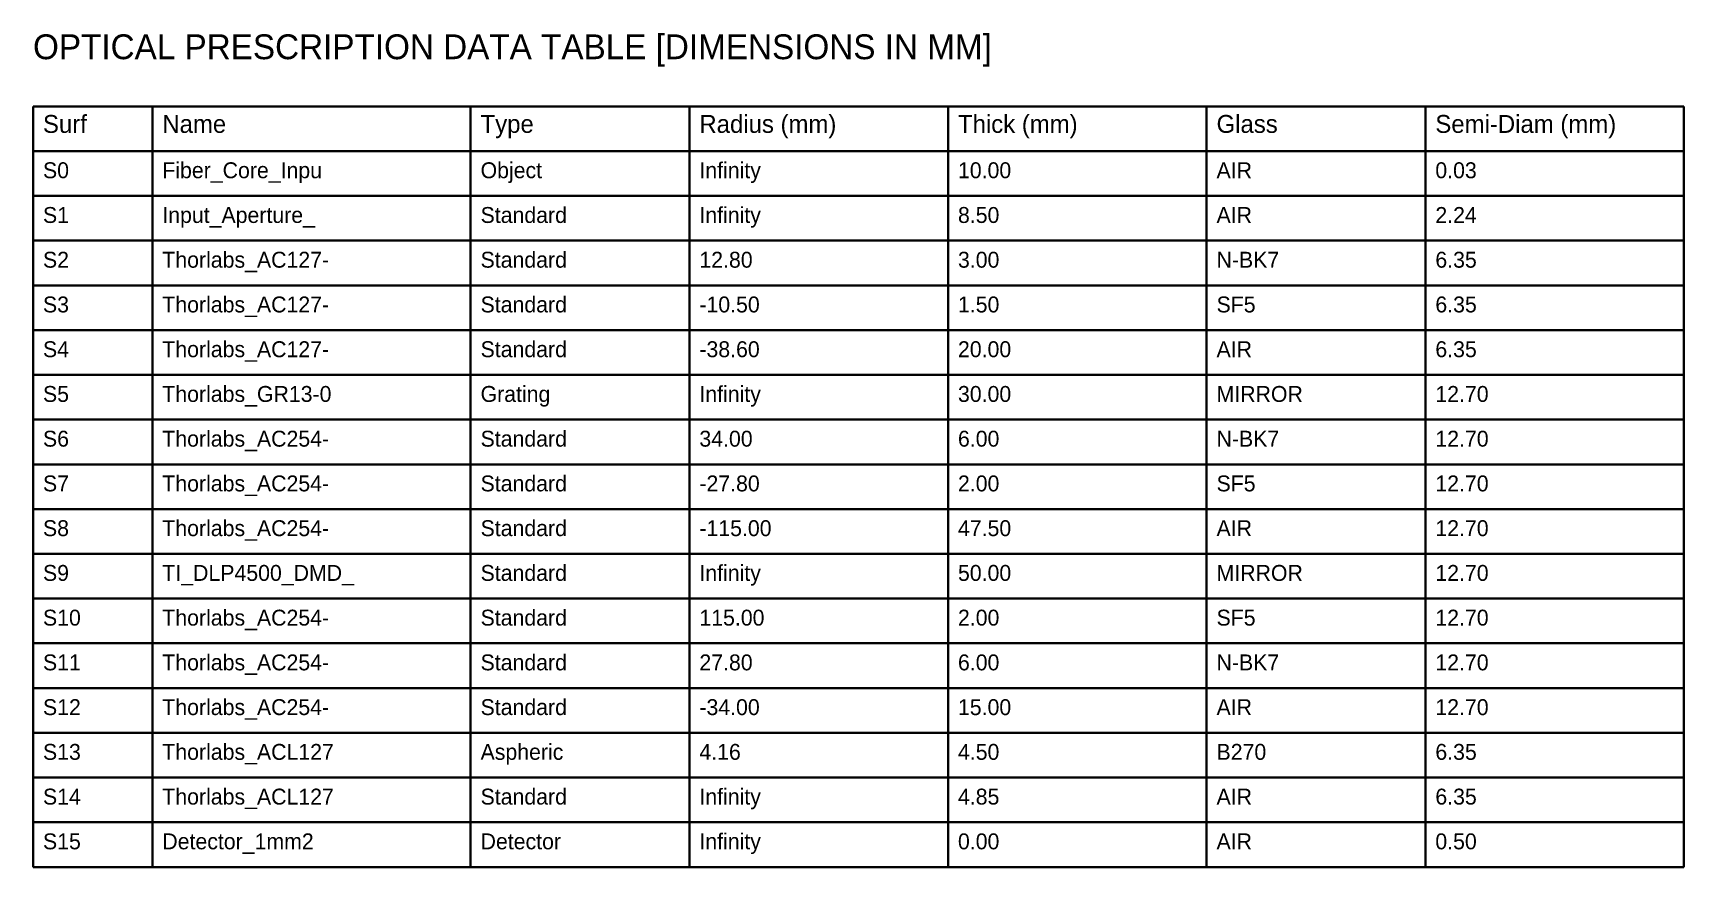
# Model space of a CAD drawing. Header units: metres. Extents: x -52 to 124, y -172 to 128.
# Drawn here: x -41.9 to 124.1, y -172.5 to -88.6 of the extents above; entities that cross this region are included whole.
import ezdxf
from ezdxf.enums import TextEntityAlignment as Align

# ---------------------------------------------------------------- set-up
doc = ezdxf.new("R2010")
doc.units = ezdxf.units.M
doc.layers.add('TITLE_BLOCK', color=7, linetype='CONTINUOUS', lineweight=35)

msp = doc.modelspace()

# ---------------------------------------------------------------- linework, layer by layer
at = {"layer": 'TITLE_BLOCK'}
for p, q in [((-41.85, -96), (124.15, -96)), ((-41.85, -96), (-41.85, -172.5)), ((-29.85, -96), (-29.85, -172.5)), ((2.15, -96), (2.15, -172.5)), ((24.15, -96), (24.15, -172.5)), ((50.15, -96), (50.15, -172.5)), ((76.15, -96), (76.15, -172.5)), ((98.15, -96), (98.15, -172.5)), ((124.15, -96), (124.15, -172.5)), ((-41.85, -100.5), (124.15, -100.5)), ((-41.85, -105), (124.15, -105)), ((-41.85, -109.5), (124.15, -109.5)), ((-41.85, -114), (124.15, -114)), ((-41.85, -118.5), (124.15, -118.5)), ((-41.85, -123), (124.15, -123)), ((-41.85, -127.5), (124.15, -127.5)), ((-41.85, -132), (124.15, -132)), ((-41.85, -136.5), (124.15, -136.5)), ((-41.85, -141), (124.15, -141)), ((-41.85, -145.5), (124.15, -145.5)), ((-41.85, -150), (124.15, -150)), ((-41.85, -154.5), (124.15, -154.5)), ((-41.85, -159), (124.15, -159)), ((-41.85, -163.5), (124.15, -163.5)), ((-41.85, -168), (124.15, -168)), ((-41.85, -172.5), (124.15, -172.5))]:
    msp.add_line(p, q, dxfattribs=at)

# ---------------------------------------------------------------- texts
for s, height, p in [('OPTICAL PRESCRIPTION DATA TABLE [DIMENSIONS IN MM]', 2.5, (-41.85, -92)), ('Surf', 1.8, (-40.85, -99.2)), ('Name', 1.8, (-28.85, -99.2)), ('Type', 1.8, (3.15, -99.2)), ('Radius (mm)', 1.8, (25.15, -99.2)), ('Thick (mm)', 1.8, (51.15, -99.2)), ('Glass', 1.8, (77.15, -99.2)), ('Semi-Diam (mm)', 1.8, (99.15, -99.2)), ('S0', 1.6, (-40.85, -103.7)), ('Fiber_Core_Inpu', 1.6, (-28.85, -103.7)), ('Object', 1.6, (3.15, -103.7)), ('Infinity', 1.6, (25.15, -103.7)), ('10.00', 1.6, (51.15, -103.7)), ('AIR', 1.6, (77.15, -103.7)), ('0.03', 1.6, (99.15, -103.7)), ('S1', 1.6, (-40.85, -108.2)), ('Input_Aperture_', 1.6, (-28.85, -108.2)), ('Standard', 1.6, (3.15, -108.2)), ('Infinity', 1.6, (25.15, -108.2)), ('8.50', 1.6, (51.15, -108.2)), ('AIR', 1.6, (77.15, -108.2)), ('2.24', 1.6, (99.15, -108.2)), ('S2', 1.6, (-40.85, -112.7)), ('Thorlabs_AC127-', 1.6, (-28.85, -112.7)), ('Standard', 1.6, (3.15, -112.7)), ('12.80', 1.6, (25.15, -112.7)), ('3.00', 1.6, (51.15, -112.7)), ('N-BK7', 1.6, (77.15, -112.7)), ('6.35', 1.6, (99.15, -112.7)), ('S3', 1.6, (-40.85, -117.2)), ('Thorlabs_AC127-', 1.6, (-28.85, -117.2)), ('Standard', 1.6, (3.15, -117.2)), ('-10.50', 1.6, (25.15, -117.2)), ('1.50', 1.6, (51.15, -117.2)), ('SF5', 1.6, (77.15, -117.2)), ('6.35', 1.6, (99.15, -117.2)), ('S4', 1.6, (-40.85, -121.7)), ('Thorlabs_AC127-', 1.6, (-28.85, -121.7)), ('Standard', 1.6, (3.15, -121.7)), ('-38.60', 1.6, (25.15, -121.7)), ('20.00', 1.6, (51.15, -121.7)), ('AIR', 1.6, (77.15, -121.7)), ('6.35', 1.6, (99.15, -121.7)), ('S5', 1.6, (-40.85, -126.2)), ('Thorlabs_GR13-0', 1.6, (-28.85, -126.2)), ('Grating', 1.6, (3.15, -126.2)), ('Infinity', 1.6, (25.15, -126.2)), ('30.00', 1.6, (51.15, -126.2)), ('MIRROR', 1.6, (77.15, -126.2)), ('12.70', 1.6, (99.15, -126.2)), ('S6', 1.6, (-40.85, -130.7)), ('Thorlabs_AC254-', 1.6, (-28.85, -130.7)), ('Standard', 1.6, (3.15, -130.7)), ('34.00', 1.6, (25.15, -130.7)), ('6.00', 1.6, (51.15, -130.7)), ('N-BK7', 1.6, (77.15, -130.7)), ('12.70', 1.6, (99.15, -130.7)), ('S7', 1.6, (-40.85, -135.2)), ('Thorlabs_AC254-', 1.6, (-28.85, -135.2)), ('Standard', 1.6, (3.15, -135.2)), ('-27.80', 1.6, (25.15, -135.2)), ('2.00', 1.6, (51.15, -135.2)), ('SF5', 1.6, (77.15, -135.2)), ('12.70', 1.6, (99.15, -135.2)), ('S8', 1.6, (-40.85, -139.7)), ('Thorlabs_AC254-', 1.6, (-28.85, -139.7)), ('Standard', 1.6, (3.15, -139.7)), ('-115.00', 1.6, (25.15, -139.7)), ('47.50', 1.6, (51.15, -139.7)), ('AIR', 1.6, (77.15, -139.7)), ('12.70', 1.6, (99.15, -139.7)), ('S9', 1.6, (-40.85, -144.2)), ('TI_DLP4500_DMD_', 1.6, (-28.85, -144.2)), ('Standard', 1.6, (3.15, -144.2)), ('Infinity', 1.6, (25.15, -144.2)), ('50.00', 1.6, (51.15, -144.2)), ('MIRROR', 1.6, (77.15, -144.2)), ('12.70', 1.6, (99.15, -144.2)), ('S10', 1.6, (-40.85, -148.7)), ('Thorlabs_AC254-', 1.6, (-28.85, -148.7)), ('Standard', 1.6, (3.15, -148.7)), ('115.00', 1.6, (25.15, -148.7)), ('2.00', 1.6, (51.15, -148.7)), ('SF5', 1.6, (77.15, -148.7)), ('12.70', 1.6, (99.15, -148.7)), ('Thorlabs_AC254-', 1.6, (-28.85, -153.2)), ('Standard', 1.6, (3.15, -153.2)), ('S11', 1.6, (-40.85, -153.2)), ('27.80', 1.6, (25.15, -153.2)), ('6.00', 1.6, (51.15, -153.2)), ('N-BK7', 1.6, (77.15, -153.2)), ('12.70', 1.6, (99.15, -153.2)), ('S12', 1.6, (-40.85, -157.7)), ('Thorlabs_AC254-', 1.6, (-28.85, -157.7)), ('Standard', 1.6, (3.15, -157.7)), ('-34.00', 1.6, (25.15, -157.7)), ('15.00', 1.6, (51.15, -157.7)), ('AIR', 1.6, (77.15, -157.7)), ('12.70', 1.6, (99.15, -157.7)), ('S13', 1.6, (-40.85, -162.2)), ('Thorlabs_ACL127', 1.6, (-28.85, -162.2)), ('Aspheric', 1.6, (3.15, -162.2)), ('4.16', 1.6, (25.15, -162.2)), ('4.50', 1.6, (51.15, -162.2)), ('B270', 1.6, (77.15, -162.2)), ('6.35', 1.6, (99.15, -162.2)), ('S14', 1.6, (-40.85, -166.7)), ('Thorlabs_ACL127', 1.6, (-28.85, -166.7)), ('Standard', 1.6, (3.15, -166.7)), ('Infinity', 1.6, (25.15, -166.7)), ('4.85', 1.6, (51.15, -166.7)), ('AIR', 1.6, (77.15, -166.7)), ('6.35', 1.6, (99.15, -166.7)), ('S15', 1.6, (-40.85, -171.2)), ('Detector_1mm2', 1.6, (-28.85, -171.2)), ('Detector', 1.6, (3.15, -171.2)), ('Infinity', 1.6, (25.15, -171.2)), ('0.00', 1.6, (51.15, -171.2)), ('AIR', 1.6, (77.15, -171.2)), ('0.50', 1.6, (99.15, -171.2))]:
    msp.add_text(s, height=height, dxfattribs=at).set_placement(p, align=Align.BOTTOM_LEFT)

doc.saveas('drawing.dxf')
